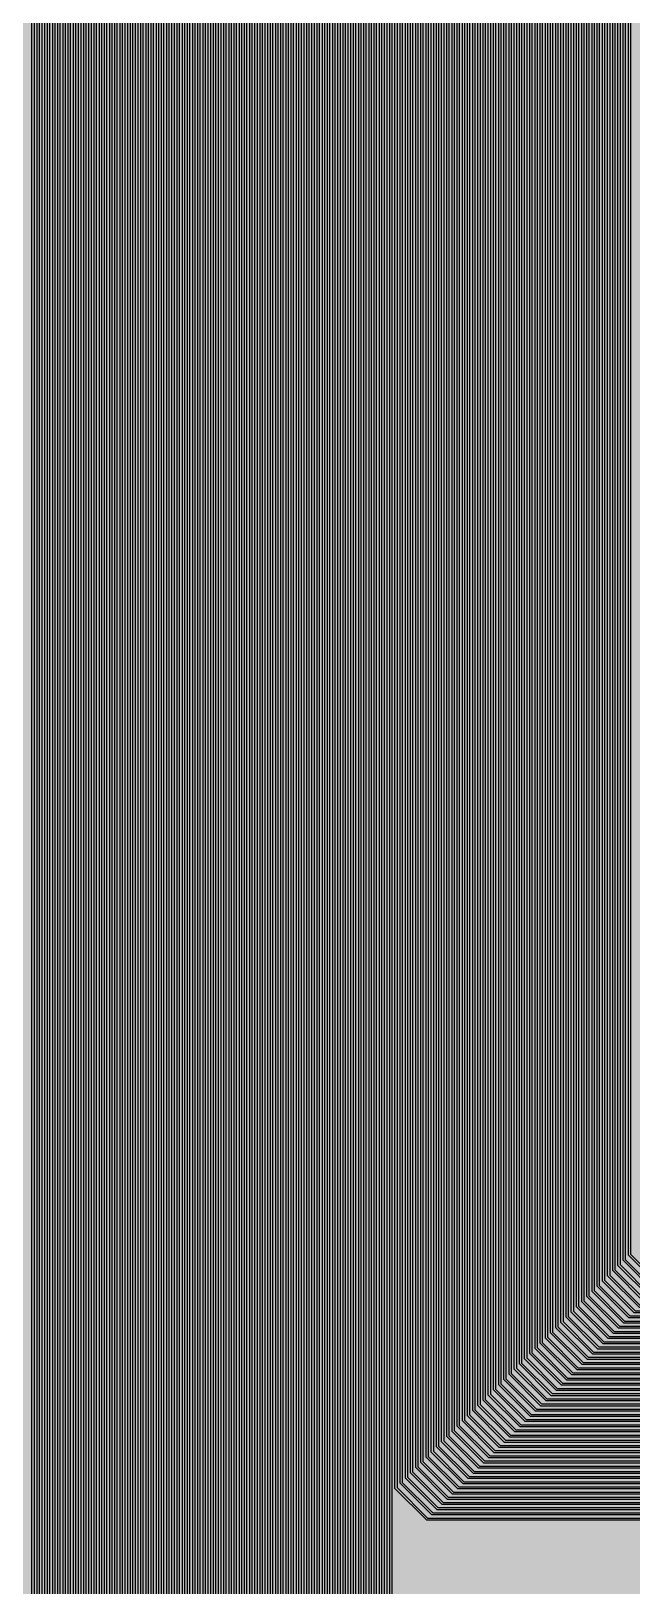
# Model space of a CAD drawing. Header units: metres. Extents: x -7220 to 10980, y -29667 to 1833.
# Drawn here: x 2171 to 2750, y -22471 to -20972 of the extents above; entities that cross this region are included whole.
import ezdxf

# ---------------------------------------------------------------- set-up
doc = ezdxf.new("R2010")
doc.units = ezdxf.units.M
doc.layers.add('Metal1', color=4, linetype='CONTINUOUS')
doc.layers.add('Polyimide', color=7, linetype='CONTINUOUS')

msp = doc.modelspace()

# ---------------------------------------------------------------- hatches: boundary and pattern name
at = {"layer": 'Polyimide'}
msp.add_hatch(color=7, dxfattribs=at).paths.add_polyline_path([(4099.4, -13861.6), (4142.6, -14152.8), (4214.2, -14438.4), (4313.4, -14715.5), (4439.2, -14981.7), (4590.6, -15234.2), (4766, -15470.7), (4963.7, -15688.8), (5181.8, -15886.5), (5418.3, -16061.9), (5670.8, -16213.3), (5936.9, -16339.1), (6214.1, -16438.3), (6499.7, -16509.9), (6790.9, -16553.1), (7085, -16567.5), (9980.4, -16567.5), (10058.8, -16571.4), (10136.4, -16582.9), (10212.6, -16601.9), (10286.5, -16628.4), (10357.5, -16662), (10424.8, -16702.3), (10487.9, -16749.1), (10546.1, -16801.8), (10598.8, -16860), (10645.6, -16923), (10685.9, -16990.4), (10719.5, -17061.4), (10745.9, -17135.3), (10765, -17211.4), (10776.5, -17289.1), (10780.4, -17367.5), (10780.4, -21957.3), (10741.6, -22012.9), (10706, -22070.6), (10673.6, -22130.1), (10644.5, -22191.4), (10618.9, -22254.2), (10596.8, -22318.2), (10578.3, -22383.5), (10563.4, -22449.6), (10552.2, -22516.5), (10544.7, -22583.8), (10541, -22651.5), (10541, -22719.3), (10544.7, -22787), (10552.2, -22854.4), (10563.4, -22921.2), (10578.3, -22987.4), (10596.8, -23052.6), (10618.9, -23116.7), (10644.5, -23179.5), (10673.6, -23240.7), (10706, -23300.3), (10741.6, -23357.9), (10780.4, -23413.5), (10780.4, -28667.5), (10776.5, -28745.9), (10765, -28823.6), (10745.9, -28899.7), (10719.5, -28973.6), (10685.9, -29044.6), (10645.6, -29112), (10598.8, -29175), (10546.1, -29233.2), (10487.9, -29285.9), (10424.8, -29332.7), (10357.5, -29373), (10286.5, -29406.6), (10212.6, -29433.1), (10136.4, -29452.1), (10058.8, -29463.6), (9980.4, -29467.5), (-6219.6, -29467.5), (-6298, -29463.6), (-6375.7, -29452.1), (-6451.9, -29433.1), (-6525.8, -29406.6), (-6596.7, -29373), (-6664.1, -29332.7), (-6727.1, -29285.9), (-6785.3, -29233.2), (-6838, -29175), (-6884.8, -29112), (-6925.2, -29044.6), (-6958.7, -28973.6), (-6985.2, -28899.7), (-7004.3, -28823.6), (-7015.8, -28745.9), (-7019.6, -28667.5), (-7019.6, -23426.3), (-6979.4, -23370.1), (-6942.3, -23311.6), (-6908.7, -23251.2), (-6878.5, -23189), (-6851.8, -23125.1), (-6828.8, -23059.9), (-6809.5, -22993.4), (-6794, -22926), (-6782.4, -22857.8), (-6774.6, -22789.1), (-6770.7, -22720), (-6770.7, -22650.8), (-6774.6, -22581.8), (-6782.4, -22513), (-6794, -22444.8), (-6809.5, -22377.4), (-6828.8, -22311), (-6851.8, -22245.7), (-6878.5, -22181.9), (-6908.7, -22119.7), (-6942.3, -22059.2), (-6979.4, -22000.8), (-7019.6, -21944.5), (-7019.6, -17367.5), (-7015.8, -17289.1), (-7004.3, -17211.4), (-6985.2, -17135.3), (-6958.7, -17061.4), (-6925.2, -16990.4), (-6884.8, -16923), (-6838, -16860), (-6785.3, -16801.8), (-6727.1, -16749.1), (-6664.1, -16702.3), (-6596.7, -16662), (-6525.8, -16628.4), (-6451.9, -16601.9), (-6375.7, -16582.9), (-6298, -16571.4), (-6219.6, -16567.5), (-3314, -16567.5), (-3019.9, -16553.1), (-2728.7, -16509.9), (-2443.1, -16438.3), (-2165.9, -16339.1), (-1899.8, -16213.3), (-1647.3, -16061.9), (-1410.8, -15886.5), (-1192.7, -15688.8), (-995, -15470.7), (-819.6, -15234.2), (-668.2, -14981.7), (-542.4, -14715.5), (-443.2, -14438.4), (-371.6, -14152.8), (-328.4, -13861.6), (-314, -13567.5), (-314, -13373.5), (-317.5, -13328.1), (-327.7, -13283.8), (-344.6, -13241.5), (-367.6, -13202.3), (-396.4, -13167), (-430.1, -13136.5), (-468, -13111.4), (-509.3, -13092.3), (-509.3, -13092.3), (-578.2, -13061.3), (-642.2, -13021.2), (-700.3, -12973), (-751.3, -12917.3), (-794.4, -12855.3), (-828.7, -12788.1), (-853.7, -12716.8), (-868.9, -12642.8), (-874, -12567.5), (-868.9, -12492.2), (-853.7, -12418.2), (-828.7, -12346.9), (-794.4, -12279.7), (-751.3, -12217.7), (-700.3, -12162), (-642.2, -12113.8), (-578.2, -12073.7), (-509.3, -12042.7), (-509.3, -12042.7), (-468, -12023.6), (-430.1, -11998.5), (-396.4, -11968), (-367.6, -11932.7), (-344.6, -11893.5), (-327.7, -11851.2), (-317.5, -11806.9), (-314, -11761.5), (-314, -11074.3), (-317.5, -11028.9), (-327.7, -10984.6), (-344.6, -10942.4), (-367.6, -10903.1), (-396.4, -10867.8), (-430.1, -10837.3), (-468, -10812.2), (-509.3, -10793.2), (-509.3, -10793.2), (-578.2, -10762.1), (-642.2, -10722.1), (-700.3, -10673.8), (-751.3, -10618.1), (-794.4, -10556.1), (-828.7, -10488.9), (-853.7, -10417.6), (-868.9, -10343.7), (-874, -10268.3), (-868.9, -10193), (-853.7, -10119), (-828.7, -10047.8), (-794.4, -9980.5), (-751.3, -9918.5), (-700.3, -9862.9), (-642.2, -9814.6), (-578.2, -9774.6), (-509.3, -9743.5), (-509.3, -9743.5), (-468, -9724.5), (-430.1, -9699.4), (-396.4, -9668.8), (-367.6, -9633.5), (-344.6, -9594.3), (-327.7, -9552), (-317.5, -9507.7), (-314, -9462.4), (-314, -8775.1), (-317.5, -8729.8), (-327.7, -8685.5), (-344.6, -8643.2), (-367.6, -8604), (-396.4, -8568.7), (-430.1, -8538.1), (-468, -8513), (-509.3, -8494), (-509.3, -8494), (-578.2, -8462.9), (-642.2, -8422.9), (-700.3, -8374.6), (-751.3, -8319), (-794.4, -8257), (-828.7, -8189.7), (-853.7, -8118.5), (-868.9, -8044.5), (-874, -7969.2), (-868.9, -7893.8), (-853.7, -7819.9), (-828.7, -7748.6), (-794.4, -7681.4), (-751.3, -7619.4), (-700.3, -7563.7), (-642.2, -7515.4), (-578.2, -7475.4), (-509.3, -7444.3), (-509.3, -7444.3), (-468, -7425.3), (-430.1, -7400.2), (-396.4, -7369.7), (-367.6, -7334.4), (-344.6, -7295.1), (-327.7, -7252.9), (-317.5, -7208.6), (-314, -7163.2), (-314, -6476), (-317.5, -6430.6), (-327.7, -6386.3), (-344.6, -6344), (-367.6, -6304.8), (-396.4, -6269.5), (-430.1, -6239), (-468, -6213.9), (-509.3, -6194.8), (-509.3, -6194.8), (-578.2, -6163.8), (-642.2, -6123.7), (-700.3, -6075.5), (-751.3, -6019.8), (-794.4, -5957.8), (-828.7, -5890.6), (-853.7, -5819.3), (-868.9, -5745.3), (-874, -5670), (-868.9, -5594.7), (-853.7, -5520.7), (-828.7, -5449.4), (-794.4, -5382.2), (-751.3, -5320.2), (-700.3, -5264.5), (-642.2, -5216.3), (-578.2, -5176.2), (-509.3, -5145.2), (-509.3, -5145.2), (-468, -5126.1), (-430.1, -5101), (-396.4, -5070.5), (-367.6, -5035.2), (-344.6, -4996), (-327.7, -4953.7), (-317.5, -4909.4), (-314, -4864), (-314, 380), (-314, 1532.5), (-269, 1532.5), (-268.8, 1525.6), (-268.1, 1518.8), (-267, 1512), (-265.4, 1505.3), (-263.4, 1498.7), (-261, 1492.3), (-258.2, 1486.1), (-254.9, 1480), (-251.3, 1474.2), (-247.3, 1468.6), (-242.9, 1463.3), (-238.2, 1458.3), (-233.2, 1453.6), (-227.9, 1449.2), (-222.3, 1445.2), (-216.5, 1441.6), (-210.4, 1438.3), (-204.2, 1435.5), (-197.8, 1433.1), (-191.2, 1431.1), (-184.5, 1429.5), (-177.7, 1428.4), (-170.9, 1427.7), (-164, 1427.5), (-157.1, 1427.7), (-150.3, 1428.4), (-143.5, 1429.5), (-136.8, 1431.1), (-130.2, 1433.1), (-123.8, 1435.5), (-117.6, 1438.3), (-111.5, 1441.6), (-105.7, 1445.2), (-100.1, 1449.2), (-94.8, 1453.6), (-89.8, 1458.3), (-85.1, 1463.3), (-80.7, 1468.6), (-76.7, 1474.2), (-73.1, 1480), (-69.8, 1486.1), (-67, 1492.3), (-64.6, 1498.7), (-62.6, 1505.3), (-61, 1512), (-59.9, 1518.8), (-59.2, 1525.6), (-59, 1532.5), (1786, 1532.5), (3835, 1532.5), (3835.2, 1539), (3835.9, 1545.6), (3836.9, 1552), (3838.4, 1558.4), (3840.3, 1564.6), (3842.6, 1570.8), (3845.3, 1576.7), (3848.4, 1582.5), (3851.9, 1588.1), (3855.7, 1593.4), (3859.8, 1598.4), (3864.3, 1603.2), (3869.1, 1607.7), (3874.1, 1611.8), (3879.4, 1615.6), (3885, 1619.1), (3890.8, 1622.2), (3896.7, 1624.9), (3902.9, 1627.2), (3909.1, 1629.1), (3915.5, 1630.6), (3921.9, 1631.6), (3928.5, 1632.3), (3935, 1632.5), (3941.5, 1632.3), (3948.1, 1631.6), (3954.5, 1630.6), (3960.9, 1629.1), (3967.1, 1627.2), (3973.3, 1624.9), (3979.2, 1622.2), (3985, 1619.1), (3990.6, 1615.6), (3995.9, 1611.8), (4000.9, 1607.7), (4005.7, 1603.2), (4010.2, 1598.4), (4014.3, 1593.4), (4018.1, 1588.1), (4021.6, 1582.5), (4024.7, 1576.7), (4027.4, 1570.8), (4029.7, 1564.6), (4031.6, 1558.4), (4033.1, 1552), (4034.1, 1545.6), (4034.8, 1539), (4035, 1532.5), (4085, 1532.5), (4085, 380), (4085, 330), (4085, -4864), (4088.5, -4909.4), (4098.7, -4953.7), (4115.6, -4996), (4138.6, -5035.2), (4167.4, -5070.5), (4201.1, -5101), (4239, -5126.1), (4280.3, -5145.2), (4280.3, -5145.2), (4349.2, -5176.2), (4413.2, -5216.3), (4471.3, -5264.5), (4522.3, -5320.2), (4565.4, -5382.2), (4599.7, -5449.4), (4624.7, -5520.7), (4639.9, -5594.7), (4645, -5670), (4639.9, -5745.3), (4624.7, -5819.3), (4599.7, -5890.6), (4565.4, -5957.8), (4522.3, -6019.8), (4471.3, -6075.5), (4413.2, -6123.7), (4349.2, -6163.8), (4280.3, -6194.8), (4239, -6213.9), (4201.1, -6239), (4167.4, -6269.5), (4138.6, -6304.8), (4115.6, -6344), (4098.7, -6386.3), (4088.5, -6430.6), (4085, -6476), (4085, -13567.5), (4099.4, -13861.6)])

# ---------------------------------------------------------------- linework, layer by layer
at = {"layer": 'Metal1'}
for points in [[(2173.9, -18191.7), (2173.9, -28086.6), (2203.3, -28116), (4412.5, -28116), (4438.8, -28085.3), (4427.9, -27934), (4427.9, -27152.5), (4457.9, -27152.5), (4457.9, -27934), (4446.9, -28088.7), (4413.3, -28118), (2202.5, -28118), (2171.9, -28087.4), (2171.9, -18191.7)], [(2178.9, -18191.7), (2178.9, -28081.6), (2208.3, -28111), (4378.5, -28111), (4386.5, -28087), (4347.1, -28043.3), (4255.3, -27900.6), (4280.5, -27884.4), (4372.3, -28027.1), (4399.2, -28086.5), (4379.7, -28113), (2207.5, -28113), (2176.9, -28082.4), (2176.9, -18191.7)], [(2183.9, -18191.7), (2183.9, -28076.6), (2213.3, -28106), (4062.5, -28106), (4088.8, -28075.3), (4077.9, -27926), (4077.9, -27152.5), (4107.9, -27152.5), (4107.9, -27926), (4096.9, -28078.7), (4063.3, -28108), (2212.5, -28108), (2181.9, -28077.4), (2181.9, -18191.7)], [(2188.9, -18191.7), (2188.9, -28071.6), (2218.3, -28101), (4028.5, -28101), (4035.5, -28077.5), (4000.3, -28041.6), (3905.4, -27900.9), (3930.3, -27884.1), (4025.2, -28024.8), (4049.2, -28076.8), (4029.7, -28103), (2217.5, -28103), (2186.9, -28072.4), (2186.9, -18191.7)], [(2193.9, -18191.7), (2193.9, -28066.6), (2223.3, -28096), (3712.5, -28096), (3738.8, -28065.3), (3727.9, -27918), (3727.9, -27152.5), (3757.9, -27152.5), (3757.9, -27918), (3747, -28068.7), (3713.3, -28098), (2222.5, -28098), (2191.9, -28067.4), (2191.9, -18191.7)], [(2198.9, -18191.7), (2198.9, -28061.6), (2228.3, -28091), (3678.5, -28091), (3684.4, -28068), (3653.7, -28039.7), (3555.6, -27901.2), (3580.1, -27883.8), (3678.2, -28022.4), (3699.2, -28067), (3679.7, -28093), (2227.5, -28093), (2196.9, -28062.4), (2196.9, -18191.7)], [(2203.9, -18191.7), (2203.9, -25376.6), (2233.3, -25406), (9462.5, -25406), (9491.9, -25376.6), (9491.9, -23917.4), (9462.5, -23888), (9022.5, -23888), (8988.4, -23858.8), (8977.9, -23728), (8977.9, -23042.5), (9007.9, -23042.5), (9007.9, -23728), (8997.3, -23855.2), (9023.3, -23886), (9463.3, -23886), (9493.9, -23916.6), (9493.9, -25377.4), (9463.3, -25408), (2232.5, -25408), (2201.9, -25377.4), (2201.9, -18191.7)], [(2208.9, -18191.7), (2208.9, -25371.6), (2238.3, -25401), (9457.5, -25401), (9486.9, -25371.6), (9486.9, -23922.4), (9457.5, -23893), (8957.2, -23893), (8897.7, -23883.5), (8807.3, -23793.1), (8828.5, -23771.9), (8914.7, -23858.1), (8957.6, -23891), (9458.3, -23891), (9488.9, -23921.6), (9488.9, -25372.4), (9458.3, -25403), (2237.5, -25403), (2206.9, -25372.4), (2206.9, -18191.7)], [(2213.9, -18191.7), (2213.9, -25366.6), (2243.3, -25396), (9452.5, -25396), (9481.9, -25366.6), (9481.9, -23927.4), (9452.5, -23898), (8672.5, -23898), (8638.4, -23868.8), (8627.9, -23736), (8627.9, -23042.5), (8657.9, -23042.5), (8657.9, -23736), (8647.3, -23865.2), (8673.3, -23896), (9453.3, -23896), (9483.9, -23926.6), (9483.9, -25367.4), (9453.3, -25398), (2242.5, -25398), (2211.9, -25367.4), (2211.9, -18191.7)], [(2218.9, -18191.7), (2218.9, -25361.6), (2248.3, -25391), (9447.5, -25391), (9476.9, -25361.6), (9476.9, -23932.4), (9447.5, -23903), (8617.2, -23903), (8557.7, -23893.5), (8457.3, -23793.1), (8478.5, -23771.9), (8574.7, -23868.1), (8617.6, -23901), (9448.3, -23901), (9478.9, -23931.6), (9478.9, -25362.4), (9448.3, -25393), (2247.5, -25393), (2216.9, -25362.4), (2216.9, -18191.7)], [(2223.9, -18191.7), (2223.9, -25356.6), (2253.3, -25386), (9442.5, -25386), (9471.9, -25356.6), (9471.9, -23937.4), (9442.5, -23908), (8322.5, -23908), (8288.5, -23878.8), (8277.9, -23744), (8277.9, -23042.5), (8307.9, -23042.5), (8307.9, -23744), (8297.3, -23875.2), (8323.3, -23906), (9443.3, -23906), (9473.9, -23936.6), (9473.9, -25357.4), (9443.3, -25388), (2252.5, -25388), (2221.9, -25357.4), (2221.9, -18191.7)], [(2228.9, -18191.7), (2228.9, -25351.6), (2258.3, -25381), (9437.5, -25381), (9466.9, -25351.6), (9466.9, -23942.4), (9437.5, -23913), (8277.2, -23913), (8217.7, -23903.5), (8107.3, -23793.1), (8128.5, -23771.9), (8234.7, -23878.1), (8277.6, -23911), (9438.3, -23911), (9468.9, -23941.6), (9468.9, -25352.4), (9438.3, -25383), (2257.5, -25383), (2226.9, -25352.4), (2226.9, -18191.7)], [(2233.9, -18191.7), (2233.9, -25346.6), (2263.3, -25376), (9432.5, -25376), (9461.9, -25346.6), (9461.9, -23947.4), (9432.5, -23918), (7972.5, -23918), (7938.5, -23888.8), (7927.9, -23752), (7927.9, -23042.5), (7957.9, -23042.5), (7957.9, -23752), (7947.2, -23885.2), (7973.3, -23916), (9433.3, -23916), (9463.9, -23946.6), (9463.9, -25347.4), (9433.3, -25378), (2262.5, -25378), (2231.9, -25347.4), (2231.9, -18191.7)], [(2238.9, -18191.7), (2238.9, -25341.6), (2268.3, -25371), (9427.5, -25371), (9456.9, -25341.6), (9456.9, -23952.4), (9427.5, -23923), (7937.2, -23923), (7877.7, -23913.5), (7757.3, -23793.1), (7778.5, -23771.9), (7894.7, -23888.1), (7937.6, -23921), (9428.3, -23921), (9458.9, -23951.6), (9458.9, -25342.4), (9428.3, -25373), (2267.5, -25373), (2236.9, -25342.4), (2236.9, -18191.7)], [(2243.9, -18191.7), (2243.9, -25336.6), (2273.3, -25366), (9422.5, -25366), (9451.9, -25336.6), (9451.9, -23957.4), (9422.5, -23928), (7622.5, -23928), (7588.6, -23898.8), (7577.9, -23760), (7577.9, -23042.5), (7607.9, -23042.5), (7607.9, -23760), (7597.2, -23895.2), (7623.3, -23926), (9423.3, -23926), (9453.9, -23956.6), (9453.9, -25337.4), (9423.3, -25368), (2272.5, -25368), (2241.9, -25337.4), (2241.9, -18191.7)], [(2248.9, -18191.7), (2248.9, -25331.6), (2278.3, -25361), (9417.5, -25361), (9446.9, -25331.6), (9446.9, -23962.4), (9417.5, -23933), (7597.2, -23933), (7539, -23921.4), (7527.3, -23913.1), (7407.3, -23793.1), (7428.5, -23771.9), (7548.5, -23891.9), (7553.3, -23900.1), (7597.6, -23931), (9418.3, -23931), (9448.9, -23961.6), (9448.9, -25332.4), (9418.3, -25363), (2277.5, -25363), (2246.9, -25332.4), (2246.9, -18191.7)], [(2253.9, -18191.7), (2253.9, -25326.6), (2283.3, -25356), (9412.5, -25356), (9441.9, -25326.6), (9441.9, -23967.4), (9412.5, -23938), (7272.5, -23938), (7238.6, -23908.8), (7227.9, -23768), (7227.9, -23042.5), (7257.9, -23042.5), (7257.9, -23768), (7247.1, -23905.2), (7273.3, -23936), (9413.3, -23936), (9443.9, -23966.6), (9443.9, -25327.4), (9413.3, -25358), (2282.5, -25358), (2251.9, -25327.4), (2251.9, -18191.7)], [(2258.9, -18191.7), (2258.9, -25321.6), (2288.3, -25351), (9407.5, -25351), (9436.9, -25321.6), (9436.9, -23972.4), (9407.5, -23943), (7257.2, -23943), (7200.2, -23929.7), (7177.3, -23913.1), (7057.3, -23793.1), (7078.5, -23771.9), (7198.5, -23891.9), (7212.1, -23911.8), (7257.6, -23941), (9408.3, -23941), (9438.9, -23971.6), (9438.9, -25322.4), (9408.3, -25353), (2287.5, -25353), (2256.9, -25322.4), (2256.9, -18191.7)], [(2263.9, -18191.7), (2263.9, -25316.6), (2293.3, -25346), (9402.5, -25346), (9431.9, -25316.6), (9431.9, -23977.4), (9402.5, -23948), (6922.5, -23948), (6888.6, -23918.8), (6877.9, -23776), (6877.9, -23042.5), (6907.9, -23042.5), (6907.9, -23776), (6897.1, -23915.2), (6923.3, -23946), (9403.3, -23946), (9433.9, -23976.6), (9433.9, -25317.4), (9403.3, -25348), (2292.5, -25348), (2261.9, -25317.4), (2261.9, -18191.7)], [(2268.9, -18191.7), (2268.9, -25311.6), (2298.3, -25341), (9397.5, -25341), (9426.9, -25311.6), (9426.9, -23982.4), (9397.5, -23953), (6917.2, -23953), (6861, -23938.5), (6827.3, -23913.1), (6707.3, -23793.1), (6728.5, -23771.9), (6848.5, -23891.9), (6871.3, -23923), (6917.6, -23951), (9398.3, -23951), (9428.9, -23981.6), (9428.9, -25312.4), (9398.3, -25343), (2297.5, -25343), (2266.9, -25312.4), (2266.9, -18191.7)], [(2273.9, -18191.7), (2273.9, -25306.6), (2303.3, -25336), (9392.5, -25336), (9421.9, -25306.6), (9421.9, -23987.4), (9392.5, -23958), (6572.5, -23958), (6538.7, -23928.7), (6527.9, -23784), (6527.9, -23042.5), (6557.9, -23042.5), (6557.9, -23784), (6547.1, -23925.3), (6573.3, -23956), (9393.3, -23956), (9423.9, -23986.6), (9423.9, -25307.4), (9393.3, -25338), (2302.5, -25338), (2271.9, -25307.4), (2271.9, -18191.7)], [(2278.9, -18191.7), (2278.9, -25301.6), (2308.3, -25331), (9387.5, -25331), (9416.9, -25301.6), (9416.9, -23992.4), (9387.5, -23963), (6538.9, -23963), (6484, -23946.5), (6461, -23925.2), (6356.1, -23791.8), (6379.7, -23773.2), (6484.6, -23906.6), (6497.1, -23930.3), (6539.3, -23961), (9388.3, -23961), (9418.9, -23991.6), (9418.9, -25302.4), (9388.3, -25333), (2307.5, -25333), (2276.9, -25302.4), (2276.9, -18191.7)], [(2283.9, -18191.7), (2283.9, -25296.6), (2313.3, -25326), (9382.5, -25326), (9411.9, -25296.6), (9411.9, -23997.4), (9382.5, -23968), (6222.5, -23968), (6188.7, -23938.7), (6177.9, -23792), (6177.9, -23042.5), (6207.9, -23042.5), (6207.9, -23792), (6197, -23935.3), (6223.3, -23966), (9383.3, -23966), (9413.9, -23996.6), (9413.9, -25297.4), (9383.3, -25328), (2312.5, -25328), (2281.9, -25297.4), (2281.9, -18191.7)], [(2288.9, -18191.7), (2288.9, -25291.6), (2318.3, -25321), (9377.5, -25321), (9406.9, -25291.6), (9406.9, -24002.4), (9377.5, -23973), (6188.9, -23973), (6135, -23955.3), (6107.3, -23927.5), (6005.8, -23791.5), (6029.9, -23773.5), (6131.3, -23909.6), (6147.3, -23940.6), (6189.3, -23971), (9378.3, -23971), (9408.9, -24001.6), (9408.9, -25292.4), (9378.3, -25323), (2317.5, -25323), (2286.9, -25292.4), (2286.9, -18191.7)], [(2293.9, -18191.7), (2293.9, -25286.6), (2323.3, -25316), (9372.5, -25316), (9401.9, -25286.6), (9401.9, -24007.4), (9372.5, -23978), (5872.5, -23978), (5838.7, -23948.7), (5827.9, -23800), (5827.9, -23042.5), (5857.9, -23042.5), (5857.9, -23800), (5847, -23945.3), (5873.3, -23976), (9373.3, -23976), (9403.9, -24006.6), (9403.9, -25287.4), (9373.3, -25318), (2322.5, -25318), (2291.9, -25287.4), (2291.9, -18191.7)], [(2298.9, -18191.7), (2298.9, -25281.6), (2328.3, -25311), (9367.5, -25311), (9396.9, -25281.6), (9396.9, -24012.4), (9367.5, -23983), (5838.8, -23983), (5785.9, -23964.2), (5753.7, -23929.7), (5655.6, -23791.2), (5680.1, -23773.8), (5778.2, -23912.4), (5797.6, -23950.8), (5839.3, -23981), (9368.3, -23981), (9398.9, -24011.6), (9398.9, -25282.4), (9368.3, -25313), (2327.5, -25313), (2296.9, -25282.4), (2296.9, -18191.7)], [(2303.9, -18191.7), (2303.9, -25276.6), (2333.3, -25306), (9362.5, -25306), (9391.9, -25276.6), (9391.9, -24017.4), (9362.5, -23988), (5522.5, -23988), (5488.8, -23958.7), (5477.9, -23808), (5477.9, -23042.5), (5507.9, -23042.5), (5507.9, -23808), (5497, -23955.3), (5523.3, -23986), (9363.3, -23986), (9393.9, -24016.6), (9393.9, -25277.4), (9363.3, -25308), (2332.5, -25308), (2301.9, -25277.4), (2301.9, -18191.7)], [(2308.9, -18191.7), (2308.9, -25271.6), (2338.3, -25301), (9357.5, -25301), (9386.9, -25271.6), (9386.9, -24022.4), (9357.5, -23993), (5488.8, -23993), (5436.8, -23973.3), (5400.3, -23931.6), (5305.4, -23790.9), (5330.3, -23774.1), (5425.2, -23914.8), (5447.8, -23961), (5489.3, -23991), (9358.3, -23991), (9388.9, -24021.6), (9388.9, -25272.4), (9358.3, -25303), (2337.5, -25303), (2306.9, -25272.4), (2306.9, -18191.7)], [(2313.9, -18191.7), (2313.9, -25266.6), (2343.3, -25296), (9352.5, -25296), (9381.9, -25266.6), (9381.9, -24027.4), (9352.5, -23998), (5172.5, -23998), (5138.8, -23968.7), (5127.9, -23816), (5127.9, -23042.5), (5157.9, -23042.5), (5157.9, -23816), (5146.9, -23965.3), (5173.3, -23996), (9353.3, -23996), (9383.9, -24026.6), (9383.9, -25267.4), (9353.3, -25298), (2342.5, -25298), (2311.9, -25267.4), (2311.9, -18191.7)], [(2318.9, -18191.7), (2318.9, -25261.6), (2348.3, -25291), (9347.5, -25291), (9376.9, -25261.6), (9376.9, -24032.4), (9347.5, -24003), (5138.8, -24003), (5087.6, -23982.4), (5047.1, -23933.3), (4955.3, -23790.6), (4980.5, -23774.4), (5072.3, -23917.1), (5098.1, -23971.1), (5139.3, -24001), (9348.3, -24001), (9378.9, -24031.6), (9378.9, -25262.4), (9348.3, -25293), (2347.5, -25293), (2316.9, -25262.4), (2316.9, -18191.7)], [(2323.9, -18191.7), (2323.9, -25256.6), (2353.3, -25286), (9342.5, -25286), (9371.9, -25256.6), (9371.9, -24037.4), (9342.5, -24008), (4822.5, -24008), (4788.8, -23978.7), (4777.9, -23824), (4777.9, -23042.5), (4807.9, -23042.5), (4807.9, -23824), (4796.9, -23975.3), (4823.3, -24006), (9343.3, -24006), (9373.9, -24036.6), (9373.9, -25257.4), (9343.3, -25288), (2352.5, -25288), (2321.9, -25257.4), (2321.9, -18191.7)], [(2328.9, -18191.7), (2328.9, -25251.6), (2358.3, -25281), (9337.5, -25281), (9366.9, -25251.6), (9366.9, -24042.4), (9337.5, -24013), (4788.8, -24013), (4738.4, -23991.7), (4694, -23934.9), (4605.1, -23790.4), (4630.7, -23774.6), (4719.6, -23919.2), (4748.4, -23981.2), (4789.3, -24011), (9338.3, -24011), (9368.9, -24041.6), (9368.9, -25252.4), (9338.3, -25283), (2357.5, -25283), (2326.9, -25252.4), (2326.9, -18191.7)], [(2333.9, -18191.7), (2333.9, -25246.6), (2363.3, -25276), (9332.5, -25276), (9361.9, -25246.6), (9361.9, -24047.4), (9332.5, -24018), (4472.5, -24018), (4438.9, -23988.7), (4427.9, -23832), (4427.9, -23042.5), (4457.9, -23042.5), (4457.9, -23832), (4446.9, -23985.3), (4473.3, -24016), (9333.3, -24016), (9363.9, -24046.6), (9363.9, -25247.4), (9333.3, -25278), (2362.5, -25278), (2331.9, -25247.4), (2331.9, -18191.7)], [(2338.9, -18191.7), (2338.9, -25241.6), (2368.3, -25271), (9327.5, -25271), (9356.9, -25241.6), (9356.9, -24052.4), (9327.5, -24023), (4438.8, -24023), (4389.1, -24001), (4341.1, -23936.3), (4255, -23790.1), (4280.8, -23774.9), (4367, -23921.1), (4398.6, -23991.3), (4439.4, -24021), (9328.3, -24021), (9358.9, -24051.6), (9358.9, -25242.4), (9328.3, -25273), (2367.5, -25273), (2336.9, -25242.4), (2336.9, -18191.7)], [(2343.9, -18191.7), (2343.9, -25236.6), (2373.3, -25266), (9322.5, -25266), (9351.9, -25236.6), (9351.9, -24057.4), (9322.5, -24028), (4122.5, -24028), (4088.9, -23998.6), (4077.9, -23840), (4077.9, -23042.5), (4107.9, -23042.5), (4107.9, -23840), (4096.9, -23995.4), (4123.3, -24026), (9323.3, -24026), (9353.9, -24056.6), (9353.9, -25237.4), (9323.3, -25268), (2372.5, -25268), (2341.9, -25237.4), (2341.9, -18191.7)], [(2348.9, -18191.7), (2348.9, -25231.6), (2378.3, -25261), (9317.5, -25261), (9346.9, -25231.6), (9346.9, -24062.4), (9317.5, -24033), (4088.8, -24033), (4039.7, -24010.4), (3988.4, -23937.6), (3904.8, -23789.9), (3930.9, -23775.1), (4014.5, -23922.8), (4048.9, -24001.4), (4089.4, -24031), (9318.3, -24031), (9348.9, -24061.6), (9348.9, -25232.4), (9318.3, -25263), (2377.5, -25263), (2346.9, -25232.4), (2346.9, -18191.7)], [(2353.9, -18191.7), (2353.9, -25226.6), (2383.3, -25256), (9312.5, -25256), (9341.9, -25226.6), (9341.9, -24067.4), (9312.5, -24038), (3772.5, -24038), (3738.9, -24008.6), (3727.9, -23848), (3727.9, -23042.5), (3757.9, -23042.5), (3757.9, -23848), (3746.8, -24005.4), (3773.3, -24036), (9313.3, -24036), (9343.9, -24066.6), (9343.9, -25227.4), (9313.3, -25258), (2382.5, -25258), (2351.9, -25227.4), (2351.9, -18191.7)], [(2358.9, -18191.7), (2358.9, -25221.6), (2388.3, -25251), (9307.5, -25251), (9336.9, -25221.6), (9336.9, -24072.4), (9307.5, -24043), (3738.8, -24043), (3690.3, -24019.9), (3635.8, -23938.7), (3554.7, -23789.7), (3581.1, -23775.3), (3662.2, -23924.4), (3699.2, -24011.4), (3739.4, -24041), (9308.3, -24041), (9338.9, -24071.6), (9338.9, -25222.4), (9308.3, -25253), (2387.5, -25253), (2356.9, -25222.4), (2356.9, -18191.7)], [(2363.9, -18191.7), (2363.9, -25216.6), (2393.3, -25246), (8962.5, -25246), (8989.2, -25215.5), (8977.9, -25038), (8977.9, -24152.5), (9007.9, -24152.5), (9007.9, -25038), (8996.6, -25218.5), (8963.3, -25248), (2392.5, -25248), (2361.9, -25217.4), (2361.9, -18191.7)], [(2368.9, -18191.7), (2368.9, -25211.6), (2398.3, -25241), (8928.6, -25241), (8943.9, -25213.8), (8875.2, -25074.5), (8804, -24898.1), (8831.8, -24886.9), (8903.1, -25063.3), (8951.8, -25214.6), (8929.6, -25243), (2397.5, -25243), (2366.9, -25212.4), (2366.9, -18191.7)], [(2373.9, -18191.7), (2373.9, -25206.6), (2403.3, -25236), (8612.5, -25236), (8639.2, -25205.5), (8627.9, -25030), (8627.9, -24152.5), (8657.9, -24152.5), (8657.9, -25030), (8646.6, -25208.5), (8613.3, -25238), (2402.5, -25238), (2371.9, -25207.4), (2371.9, -18191.7)], [(2378.9, -18191.7), (2378.9, -25201.6), (2408.3, -25231), (8578.6, -25231), (8593.6, -25203.9), (8525.3, -25069.5), (8454, -24898.3), (8481.7, -24886.7), (8553, -25058), (8601.5, -25204.7), (8579.6, -25233), (2407.5, -25233), (2376.9, -25202.4), (2376.9, -18191.7)], [(2383.9, -18191.7), (2383.9, -25196.6), (2413.3, -25226), (8262.5, -25226), (8289.1, -25195.5), (8277.9, -25022), (8277.9, -24152.5), (8307.9, -24152.5), (8307.9, -25022), (8296.6, -25198.5), (8263.3, -25228), (2412.5, -25228), (2381.9, -25197.4), (2381.9, -18191.7)], [(2388.9, -18191.7), (2388.9, -25191.6), (2418.3, -25221), (8228.5, -25221), (8243.2, -25194.1), (8175.3, -25064.6), (8104.1, -24898.4), (8131.7, -24886.6), (8202.9, -25052.7), (8251.3, -25194.8), (8229.6, -25223), (2417.5, -25223), (2386.9, -25192.4), (2386.9, -18191.7)], [(2393.9, -18191.7), (2393.9, -25186.6), (2423.3, -25216), (7912.5, -25216), (7939.1, -25185.4), (7927.9, -25014), (7927.9, -24152.5), (7957.9, -24152.5), (7957.9, -25014), (7946.6, -25188.6), (7913.3, -25218), (2422.5, -25218), (2391.9, -25187.4), (2391.9, -18191.7)], [(2398.9, -18191.7), (2398.9, -25181.6), (2428.3, -25211), (7878.5, -25211), (7892.9, -25184.2), (7825.3, -25059.6), (7754.2, -24898.6), (7781.6, -24886.4), (7852.8, -25047.4), (7901, -25184.9), (7879.6, -25213), (2427.5, -25213), (2396.9, -25182.4), (2396.9, -18191.7)], [(2403.9, -18191.7), (2403.9, -25176.6), (2433.3, -25206), (7562.5, -25206), (7589.1, -25175.4), (7577.9, -25006), (7577.9, -24152.5), (7607.9, -24152.5), (7607.9, -25006), (7596.7, -25178.6), (7563.3, -25208), (2432.5, -25208), (2401.9, -25177.4), (2401.9, -18191.7)], [(2408.9, -18191.7), (2408.9, -25171.6), (2438.3, -25201), (7528.5, -25201), (7542.5, -25174.4), (7475.3, -25054.6), (7404.2, -24898.7), (7431.5, -24886.3), (7502.6, -25042.1), (7550.8, -25175), (7529.6, -25203), (2437.5, -25203), (2406.9, -25172.4), (2406.9, -18191.7)], [(2413.9, -18191.7), (2413.9, -25166.6), (2443.3, -25196), (7212.5, -25196), (7239.1, -25165.4), (7227.9, -24998), (7227.9, -24152.5), (7257.9, -24152.5), (7257.9, -24998), (7246.7, -25168.6), (7213.3, -25198), (2442.5, -25198), (2411.9, -25167.4), (2411.9, -18191.7)], [(2418.9, -18191.7), (2418.9, -25161.6), (2448.3, -25191), (7178.5, -25191), (7192, -25164.6), (7126.7, -25052.4), (7054.3, -24898.9), (7081.4, -24886.1), (7153.8, -25039.6), (7200.6, -25165.1), (7179.6, -25193), (2447.5, -25193), (2416.9, -25162.4), (2416.9, -18191.7)], [(2423.9, -18191.7), (2423.9, -25156.6), (2453.3, -25186), (6862.5, -25186), (6889, -25155.4), (6877.9, -24990), (6877.9, -24152.5), (6907.9, -24152.5), (6907.9, -24990), (6896.7, -25158.6), (6863.3, -25188), (2452.5, -25188), (2421.9, -25157.4), (2421.9, -18191.7)], [(2428.9, -18191.7), (2428.9, -25151.6), (2458.3, -25181), (6828.5, -25181), (6841.5, -25154.8), (6778.8, -25051.6), (6704.4, -24899.1), (6731.4, -24885.9), (6805.8, -25038.5), (6850.4, -25155.3), (6829.6, -25183), (2457.5, -25183), (2426.9, -25152.4), (2426.9, -18191.7)], [(2433.9, -18191.7), (2433.9, -25146.6), (2463.3, -25176), (6512.5, -25176), (6539, -25145.4), (6527.9, -24982), (6527.9, -24152.5), (6557.9, -24152.5), (6557.9, -24982), (6546.7, -25148.6), (6513.3, -25178), (2462.5, -25178), (2431.9, -25147.4), (2431.9, -18191.7)], [(2438.9, -18191.7), (2438.9, -25141.6), (2468.3, -25171), (6478.5, -25171), (6490.9, -25145), (6431, -25050.7), (6354.5, -24899.3), (6381.3, -24885.7), (6457.8, -25037.2), (6500.2, -25145.4), (6479.6, -25173), (2467.5, -25173), (2436.9, -25142.4), (2436.9, -18191.7)], [(2443.9, -18191.7), (2443.9, -25136.6), (2473.3, -25166), (6162.5, -25166), (6189, -25135.4), (6177.9, -24974), (6177.9, -24152.5), (6207.9, -24152.5), (6207.9, -24974), (6196.8, -25138.6), (6163.3, -25168), (2472.5, -25168), (2441.9, -25137.4), (2441.9, -18191.7)], [(2448.9, -18191.7), (2448.9, -25131.6), (2478.3, -25161), (6128.5, -25161), (6140.3, -25135.3), (6083.4, -25049.8), (6004.6, -24899.5), (6031.2, -24885.5), (6109.9, -25035.9), (6150, -25135.6), (6129.7, -25163), (2477.5, -25163), (2446.9, -25132.4), (2446.9, -18191.7)], [(2453.9, -18191.7), (2453.9, -25126.6), (2483.3, -25156), (5812.5, -25156), (5839, -25125.4), (5827.9, -24966), (5827.9, -24152.5), (5857.9, -24152.5), (5857.9, -24966), (5846.8, -25128.6), (5813.3, -25158), (2482.5, -25158), (2451.9, -25127.4), (2451.9, -18191.7)], [(2458.9, -18191.7), (2458.9, -25121.6), (2488.3, -25151), (5778.5, -25151), (5789.7, -25125.6), (5735.8, -25048.7), (5654.7, -24899.7), (5681.1, -24885.3), (5762.2, -25034.4), (5799.8, -25125.7), (5779.7, -25153), (2487.5, -25153), (2456.9, -25122.4), (2456.9, -18191.7)], [(2463.9, -18191.7), (2463.9, -25116.6), (2493.3, -25146), (5462.5, -25146), (5488.9, -25115.4), (5477.9, -24958), (5477.9, -24152.5), (5507.9, -24152.5), (5507.9, -24958), (5496.8, -25118.6), (5463.3, -25148), (2492.5, -25148), (2461.9, -25117.4), (2461.9, -18191.7)], [(2468.9, -18191.7), (2468.9, -25111.6), (2498.3, -25141), (5428.5, -25141), (5439, -25115.9), (5388.4, -25047.6), (5304.8, -24899.9), (5330.9, -24885.1), (5414.5, -25032.8), (5449.6, -25115.9), (5429.7, -25143), (2497.5, -25143), (2466.9, -25112.4), (2466.9, -18191.7)], [(2473.9, -18191.7), (2473.9, -25106.6), (2503.3, -25136), (5112.5, -25136), (5138.9, -25105.4), (5127.9, -24950), (5127.9, -24152.5), (5157.9, -24152.5), (5157.9, -24950), (5146.9, -25108.6), (5113.3, -25138), (2502.5, -25138), (2471.9, -25107.4), (2471.9, -18191.7)], [(2478.9, -18191.7), (2478.9, -25101.6), (2508.3, -25131), (5078.5, -25131), (5088.2, -25106.2), (5041.1, -25046.3), (4955, -24900.1), (4980.8, -24884.9), (5067, -25031.1), (5099.5, -25106.1), (5079.7, -25133), (2507.5, -25133), (2476.9, -25102.4), (2476.9, -18191.7)], [(2483.9, -18191.7), (2483.9, -25096.6), (2513.3, -25126), (4762.5, -25126), (4788.9, -25095.3), (4777.9, -24942), (4777.9, -24152.5), (4807.9, -24152.5), (4807.9, -24942), (4796.9, -25098.7), (4763.3, -25128), (2512.5, -25128), (2481.9, -25097.4), (2481.9, -18191.7)], [(2488.9, -18191.7), (2488.9, -25091.6), (2518.3, -25121), (4728.5, -25121), (4737.4, -25096.6), (4694, -25044.9), (4605.1, -24900.4), (4630.7, -24884.6), (4719.6, -25029.2), (4749.3, -25096.3), (4729.7, -25123), (2517.5, -25123), (2486.9, -25092.4), (2486.9, -18191.7)], [(2493.9, -18191.7), (2493.9, -25086.6), (2523.3, -25116), (4412.5, -25116), (4438.8, -25085.3), (4427.9, -24934), (4427.9, -24152.5), (4457.9, -24152.5), (4457.9, -24934), (4446.9, -25088.7), (4413.3, -25118), (2522.5, -25118), (2491.9, -25087.4), (2491.9, -18191.7)], [(2498.9, -18191.7), (2498.9, -25081.6), (2528.3, -25111), (4378.5, -25111), (4386.5, -25087), (4347.1, -25043.3), (4255.3, -24900.6), (4280.5, -24884.4), (4372.3, -25027.1), (4399.2, -25086.5), (4379.7, -25113), (2527.5, -25113), (2496.9, -25082.4), (2496.9, -18191.7)], [(2503.9, -18191.7), (2503.9, -25076.6), (2533.3, -25106), (4062.5, -25106), (4088.8, -25075.3), (4077.9, -24926), (4077.9, -24152.5), (4107.9, -24152.5), (4107.9, -24926), (4096.9, -25078.7), (4063.3, -25108), (2532.5, -25108), (2501.9, -25077.4), (2501.9, -18191.7)], [(2508.9, -18191.7), (2508.9, -25071.6), (2538.3, -25101), (4028.5, -25101), (4035.5, -25077.5), (4000.3, -25041.6), (3905.4, -24900.9), (3930.3, -24884.1), (4025.2, -25024.8), (4049.2, -25076.8), (4029.7, -25103), (2537.5, -25103), (2506.9, -25072.4), (2506.9, -18191.7)], [(2513.9, -18191.7), (2513.9, -25066.6), (2543.3, -25096), (3712.5, -25096), (3738.8, -25065.3), (3727.9, -24918), (3727.9, -24152.5), (3757.9, -24152.5), (3757.9, -24918), (3747, -25068.7), (3713.3, -25098), (2542.5, -25098), (2511.9, -25067.4), (2511.9, -18191.7)], [(2518.9, -18191.7), (2518.9, -25061.6), (2548.3, -25091), (3678.5, -25091), (3684.4, -25068), (3653.7, -25039.7), (3555.6, -24901.2), (3580.1, -24883.8), (3678.2, -25022.4), (3699.2, -25067), (3679.7, -25093), (2547.5, -25093), (2516.9, -25062.4), (2516.9, -18191.7)], [(2523.9, -18191.7), (2523.9, -22376.6), (2553.3, -22406), (9462.5, -22406), (9491.9, -22376.6), (9491.9, -20917.4), (9462.5, -20888), (9022.5, -20888), (8988.4, -20858.8), (8977.9, -20728), (8977.9, -20042.5), (9007.9, -20042.5), (9007.9, -20728), (8997.3, -20855.2), (9023.3, -20886), (9463.3, -20886), (9493.9, -20916.6), (9493.9, -22377.4), (9463.3, -22408), (2552.5, -22408), (2521.9, -22377.4), (2521.9, -18191.7)], [(2528.9, -18191.7), (2528.9, -22371.6), (2558.3, -22401), (9457.5, -22401), (9486.9, -22371.6), (9486.9, -20922.4), (9457.5, -20893), (8957.2, -20893), (8897.7, -20883.5), (8807.3, -20793.1), (8828.5, -20771.9), (8914.7, -20858.1), (8957.6, -20891), (9458.3, -20891), (9488.9, -20921.6), (9488.9, -22372.4), (9458.3, -22403), (2557.5, -22403), (2526.9, -22372.4), (2526.9, -18191.7)], [(2533.9, -18191.7), (2533.9, -22366.6), (2563.3, -22396), (9452.5, -22396), (9481.9, -22366.6), (9481.9, -20927.4), (9452.5, -20898), (8672.5, -20898), (8638.4, -20868.8), (8627.9, -20736), (8627.9, -20042.5), (8657.9, -20042.5), (8657.9, -20736), (8647.3, -20865.2), (8673.3, -20896), (9453.3, -20896), (9483.9, -20926.6), (9483.9, -22367.4), (9453.3, -22398), (2562.5, -22398), (2531.9, -22367.4), (2531.9, -18191.7)], [(2538.9, -18191.7), (2538.9, -22361.6), (2568.3, -22391), (9447.5, -22391), (9476.9, -22361.6), (9476.9, -20932.4), (9447.5, -20903), (8617.2, -20903), (8557.7, -20893.5), (8457.3, -20793.1), (8478.5, -20771.9), (8574.7, -20868.1), (8617.6, -20901), (9448.3, -20901), (9478.9, -20931.6), (9478.9, -22362.4), (9448.3, -22393), (2567.5, -22393), (2536.9, -22362.4), (2536.9, -18191.7)], [(2543.9, -18191.7), (2543.9, -22356.6), (2573.3, -22386), (9442.5, -22386), (9471.9, -22356.6), (9471.9, -20937.4), (9442.5, -20908), (8322.5, -20908), (8288.5, -20878.8), (8277.9, -20744), (8277.9, -20042.5), (8307.9, -20042.5), (8307.9, -20744), (8297.3, -20875.2), (8323.3, -20906), (9443.3, -20906), (9473.9, -20936.6), (9473.9, -22357.4), (9443.3, -22388), (2572.5, -22388), (2541.9, -22357.4), (2541.9, -18191.7)], [(2548.9, -18191.7), (2548.9, -22351.6), (2578.3, -22381), (9437.5, -22381), (9466.9, -22351.6), (9466.9, -20942.4), (9437.5, -20913), (8277.2, -20913), (8217.7, -20903.5), (8107.3, -20793.1), (8128.5, -20771.9), (8234.7, -20878.1), (8277.6, -20911), (9438.3, -20911), (9468.9, -20941.6), (9468.9, -22352.4), (9438.3, -22383), (2577.5, -22383), (2546.9, -22352.4), (2546.9, -18191.7)], [(2553.9, -18191.7), (2553.9, -22346.6), (2583.3, -22376), (9432.5, -22376), (9461.9, -22346.6), (9461.9, -20947.4), (9432.5, -20918), (7972.5, -20918), (7938.5, -20888.8), (7927.9, -20752), (7927.9, -20042.5), (7957.9, -20042.5), (7957.9, -20752), (7947.2, -20885.2), (7973.3, -20916), (9433.3, -20916), (9463.9, -20946.6), (9463.9, -22347.4), (9433.3, -22378), (2582.5, -22378), (2551.9, -22347.4), (2551.9, -18191.7)], [(2558.9, -18191.7), (2558.9, -22341.6), (2588.3, -22371), (9427.5, -22371), (9456.9, -22341.6), (9456.9, -20952.4), (9427.5, -20923), (7937.2, -20923), (7877.7, -20913.5), (7757.3, -20793.1), (7778.5, -20771.9), (7894.7, -20888.1), (7937.6, -20921), (9428.3, -20921), (9458.9, -20951.6), (9458.9, -22342.4), (9428.3, -22373), (2587.5, -22373), (2556.9, -22342.4), (2556.9, -18191.7)], [(2563.9, -18191.7), (2563.9, -22336.6), (2593.3, -22366), (9422.5, -22366), (9451.9, -22336.6), (9451.9, -20957.4), (9422.5, -20928), (7622.5, -20928), (7588.6, -20898.8), (7577.9, -20760), (7577.9, -20042.5), (7607.9, -20042.5), (7607.9, -20760), (7597.2, -20895.2), (7623.3, -20926), (9423.3, -20926), (9453.9, -20956.6), (9453.9, -22337.4), (9423.3, -22368), (2592.5, -22368), (2561.9, -22337.4), (2561.9, -18191.7)], [(2568.9, -18191.7), (2568.9, -22331.6), (2598.3, -22361), (9417.5, -22361), (9446.9, -22331.6), (9446.9, -20962.4), (9417.5, -20933), (7597.2, -20933), (7539, -20921.4), (7527.3, -20913.1), (7407.3, -20793.1), (7428.5, -20771.9), (7548.5, -20891.9), (7553.3, -20900.1), (7597.6, -20931), (9418.3, -20931), (9448.9, -20961.6), (9448.9, -22332.4), (9418.3, -22363), (2597.5, -22363), (2566.9, -22332.4), (2566.9, -18191.7)], [(2573.9, -18191.7), (2573.9, -22326.6), (2603.3, -22356), (9412.5, -22356), (9441.9, -22326.6), (9441.9, -20967.4), (9412.5, -20938), (7272.5, -20938), (7238.6, -20908.8), (7227.9, -20768), (7227.9, -20042.5), (7257.9, -20042.5), (7257.9, -20768), (7247.1, -20905.2), (7273.3, -20936), (9413.3, -20936), (9443.9, -20966.6), (9443.9, -22327.4), (9413.3, -22358), (2602.5, -22358), (2571.9, -22327.4), (2571.9, -18191.7)], [(2578.9, -18191.7), (2578.9, -22321.6), (2608.3, -22351), (9407.5, -22351), (9436.9, -22321.6), (9436.9, -20972.4), (9407.5, -20943), (7257.2, -20943), (7200.2, -20929.7), (7177.3, -20913.1), (7057.3, -20793.1), (7078.5, -20771.9), (7198.5, -20891.9), (7212.1, -20911.8), (7257.6, -20941), (9408.3, -20941), (9438.9, -20971.6), (9438.9, -22322.4), (9408.3, -22353), (2607.5, -22353), (2576.9, -22322.4), (2576.9, -18191.7)], [(2583.9, -18191.7), (2583.9, -22316.6), (2613.3, -22346), (9402.5, -22346), (9431.9, -22316.6), (9431.9, -20977.4), (9402.5, -20948), (6922.5, -20948), (6888.6, -20918.8), (6877.9, -20776), (6877.9, -20042.5), (6907.9, -20042.5), (6907.9, -20776), (6897.1, -20915.2), (6923.3, -20946), (9403.3, -20946), (9433.9, -20976.6), (9433.9, -22317.4), (9403.3, -22348), (2612.5, -22348), (2581.9, -22317.4), (2581.9, -18191.7)], [(2588.9, -18191.7), (2588.9, -22311.6), (2618.3, -22341), (9397.5, -22341), (9426.9, -22311.6), (9426.9, -20982.4), (9397.5, -20953), (6917.2, -20953), (6861, -20938.5), (6827.3, -20913.1), (6707.3, -20793.1), (6728.5, -20771.9), (6848.5, -20891.9), (6871.3, -20923), (6917.6, -20951), (9398.3, -20951), (9428.9, -20981.6), (9428.9, -22312.4), (9398.3, -22343), (2617.5, -22343), (2586.9, -22312.4), (2586.9, -18191.7)], [(2593.9, -18191.7), (2593.9, -22306.6), (2623.3, -22336), (9392.5, -22336), (9421.9, -22306.6), (9421.9, -20987.4), (9392.5, -20958), (6572.5, -20958), (6538.7, -20928.7), (6527.9, -20784), (6527.9, -20042.5), (6557.9, -20042.5), (6557.9, -20784), (6547.1, -20925.3), (6573.3, -20956), (9393.3, -20956), (9423.9, -20986.6), (9423.9, -22307.4), (9393.3, -22338), (2622.5, -22338), (2591.9, -22307.4), (2591.9, -18191.7)], [(2598.9, -18191.7), (2598.9, -22301.6), (2628.3, -22331), (9387.5, -22331), (9416.9, -22301.6), (9416.9, -20992.4), (9387.5, -20963), (6538.9, -20963), (6484, -20946.5), (6461, -20925.2), (6356.1, -20791.8), (6379.7, -20773.2), (6484.6, -20906.6), (6497.1, -20930.3), (6539.3, -20961), (9388.3, -20961), (9418.9, -20991.6), (9418.9, -22302.4), (9388.3, -22333), (2627.5, -22333), (2596.9, -22302.4), (2596.9, -18191.7)], [(2603.9, -18191.7), (2603.9, -22296.6), (2633.3, -22326), (9382.5, -22326), (9411.9, -22296.6), (9411.9, -20997.4), (9382.5, -20968), (6222.5, -20968), (6188.7, -20938.7), (6177.9, -20792), (6177.9, -20042.5), (6207.9, -20042.5), (6207.9, -20792), (6197, -20935.3), (6223.3, -20966), (9383.3, -20966), (9413.9, -20996.6), (9413.9, -22297.4), (9383.3, -22328), (2632.5, -22328), (2601.9, -22297.4), (2601.9, -18191.7)], [(2608.9, -18191.7), (2608.9, -22291.6), (2638.3, -22321), (9377.5, -22321), (9406.9, -22291.6), (9406.9, -21002.4), (9377.5, -20973), (6188.9, -20973), (6135, -20955.3), (6107.3, -20927.5), (6005.8, -20791.5), (6029.9, -20773.5), (6131.3, -20909.6), (6147.3, -20940.6), (6189.3, -20971), (9378.3, -20971), (9408.9, -21001.6), (9408.9, -22292.4), (9378.3, -22323), (2637.5, -22323), (2606.9, -22292.4), (2606.9, -18191.7)], [(2613.9, -18191.7), (2613.9, -22286.6), (2643.3, -22316), (9372.5, -22316), (9401.9, -22286.6), (9401.9, -21007.4), (9372.5, -20978), (5872.5, -20978), (5838.7, -20948.7), (5827.9, -20800), (5827.9, -20042.5), (5857.9, -20042.5), (5857.9, -20800), (5847, -20945.3), (5873.3, -20976), (9373.3, -20976), (9403.9, -21006.6), (9403.9, -22287.4), (9373.3, -22318), (2642.5, -22318), (2611.9, -22287.4), (2611.9, -18191.7)], [(2618.9, -18191.7), (2618.9, -22281.6), (2648.3, -22311), (9367.5, -22311), (9396.9, -22281.6), (9396.9, -21012.4), (9367.5, -20983), (5838.8, -20983), (5785.9, -20964.2), (5753.7, -20929.7), (5655.6, -20791.2), (5680.1, -20773.8), (5778.2, -20912.4), (5797.6, -20950.8), (5839.3, -20981), (9368.3, -20981), (9398.9, -21011.6), (9398.9, -22282.4), (9368.3, -22313), (2647.5, -22313), (2616.9, -22282.4), (2616.9, -18191.7)], [(2623.9, -18191.7), (2623.9, -22276.6), (2653.3, -22306), (9362.5, -22306), (9391.9, -22276.6), (9391.9, -21017.4), (9362.5, -20988), (5522.5, -20988), (5488.8, -20958.7), (5477.9, -20808), (5477.9, -20042.5), (5507.9, -20042.5), (5507.9, -20808), (5497, -20955.3), (5523.3, -20986), (9363.3, -20986), (9393.9, -21016.6), (9393.9, -22277.4), (9363.3, -22308), (2652.5, -22308), (2621.9, -22277.4), (2621.9, -18191.7)], [(2628.9, -18191.7), (2628.9, -22271.6), (2658.3, -22301), (9357.5, -22301), (9386.9, -22271.6), (9386.9, -21022.4), (9357.5, -20993), (5488.8, -20993), (5436.8, -20973.3), (5400.3, -20931.6), (5305.4, -20790.9), (5330.3, -20774.1), (5425.2, -20914.8), (5447.8, -20961), (5489.3, -20991), (9358.3, -20991), (9388.9, -21021.6), (9388.9, -22272.4), (9358.3, -22303), (2657.5, -22303), (2626.9, -22272.4), (2626.9, -18191.7)], [(2633.9, -18191.7), (2633.9, -22266.6), (2663.3, -22296), (9352.5, -22296), (9381.9, -22266.6), (9381.9, -21027.4), (9352.5, -20998), (5172.5, -20998), (5138.8, -20968.7), (5127.9, -20816), (5127.9, -20042.5), (5157.9, -20042.5), (5157.9, -20816), (5146.9, -20965.3), (5173.3, -20996), (9353.3, -20996), (9383.9, -21026.6), (9383.9, -22267.4), (9353.3, -22298), (2662.5, -22298), (2631.9, -22267.4), (2631.9, -18191.7)], [(2638.9, -18191.7), (2638.9, -22261.6), (2668.3, -22291), (9347.5, -22291), (9376.9, -22261.6), (9376.9, -21032.4), (9347.5, -21003), (5138.8, -21003), (5087.6, -20982.4), (5047.1, -20933.3), (4955.3, -20790.6), (4980.5, -20774.4), (5072.3, -20917.1), (5098.1, -20971.1), (5139.3, -21001), (9348.3, -21001), (9378.9, -21031.6), (9378.9, -22262.4), (9348.3, -22293), (2667.5, -22293), (2636.9, -22262.4), (2636.9, -18191.7)], [(2643.9, -18191.7), (2643.9, -22256.6), (2673.3, -22286), (9342.5, -22286), (9371.9, -22256.6), (9371.9, -21037.4), (9342.5, -21008), (4822.5, -21008), (4788.8, -20978.7), (4777.9, -20824), (4777.9, -20042.5), (4807.9, -20042.5), (4807.9, -20824), (4796.9, -20975.3), (4823.3, -21006), (9343.3, -21006), (9373.9, -21036.6), (9373.9, -22257.4), (9343.3, -22288), (2672.5, -22288), (2641.9, -22257.4), (2641.9, -18191.7)], [(2648.9, -18191.7), (2648.9, -22251.6), (2678.3, -22281), (9337.5, -22281), (9366.9, -22251.6), (9366.9, -21042.4), (9337.5, -21013), (4788.8, -21013), (4738.4, -20991.7), (4694, -20934.9), (4605.1, -20790.4), (4630.7, -20774.6), (4719.6, -20919.2), (4748.4, -20981.2), (4789.3, -21011), (9338.3, -21011), (9368.9, -21041.6), (9368.9, -22252.4), (9338.3, -22283), (2677.5, -22283), (2646.9, -22252.4), (2646.9, -18191.7)], [(2653.9, -18191.7), (2653.9, -22246.6), (2683.3, -22276), (9332.5, -22276), (9361.9, -22246.6), (9361.9, -21047.4), (9332.5, -21018), (4472.5, -21018), (4438.9, -20988.7), (4427.9, -20832), (4427.9, -20042.5), (4457.9, -20042.5), (4457.9, -20832), (4446.9, -20985.3), (4473.3, -21016), (9333.3, -21016), (9363.9, -21046.6), (9363.9, -22247.4), (9333.3, -22278), (2682.5, -22278), (2651.9, -22247.4), (2651.9, -18191.7)], [(2658.9, -18191.7), (2658.9, -22241.6), (2688.3, -22271), (9327.5, -22271), (9356.9, -22241.6), (9356.9, -21052.4), (9327.5, -21023), (4438.8, -21023), (4389.1, -21001), (4341.1, -20936.3), (4255, -20790.1), (4280.8, -20774.9), (4367, -20921.1), (4398.6, -20991.3), (4439.4, -21021), (9328.3, -21021), (9358.9, -21051.6), (9358.9, -22242.4), (9328.3, -22273), (2687.5, -22273), (2656.9, -22242.4), (2656.9, -18191.7)], [(2663.9, -18191.7), (2663.9, -22236.6), (2693.3, -22266), (9322.5, -22266), (9351.9, -22236.6), (9351.9, -21057.4), (9322.5, -21028), (4122.5, -21028), (4088.9, -20998.6), (4077.9, -20840), (4077.9, -20042.5), (4107.9, -20042.5), (4107.9, -20840), (4096.9, -20995.4), (4123.3, -21026), (9323.3, -21026), (9353.9, -21056.6), (9353.9, -22237.4), (9323.3, -22268), (2692.5, -22268), (2661.9, -22237.4), (2661.9, -18191.7)], [(2668.9, -18191.7), (2668.9, -22231.6), (2698.3, -22261), (9317.5, -22261), (9346.9, -22231.6), (9346.9, -21062.4), (9317.5, -21033), (4088.8, -21033), (4039.7, -21010.4), (3988.4, -20937.6), (3904.8, -20789.9), (3930.9, -20775.1), (4014.5, -20922.8), (4048.9, -21001.4), (4089.4, -21031), (9318.3, -21031), (9348.9, -21061.6), (9348.9, -22232.4), (9318.3, -22263), (2697.5, -22263), (2666.9, -22232.4), (2666.9, -18191.7)], [(2673.9, -18191.7), (2673.9, -22226.6), (2703.3, -22256), (9312.5, -22256), (9341.9, -22226.6), (9341.9, -21067.4), (9312.5, -21038), (3772.5, -21038), (3738.9, -21008.6), (3727.9, -20848), (3727.9, -20042.5), (3757.9, -20042.5), (3757.9, -20848), (3746.8, -21005.4), (3773.3, -21036), (9313.3, -21036), (9343.9, -21066.6), (9343.9, -22227.4), (9313.3, -22258), (2702.5, -22258), (2671.9, -22227.4), (2671.9, -18191.7)], [(2678.9, -18191.7), (2678.9, -22221.6), (2708.3, -22251), (9307.5, -22251), (9336.9, -22221.6), (9336.9, -21072.4), (9307.5, -21043), (3738.8, -21043), (3690.3, -21019.9), (3635.8, -20938.7), (3554.7, -20789.7), (3581.1, -20775.3), (3662.2, -20924.4), (3699.2, -21011.4), (3739.4, -21041), (9308.3, -21041), (9338.9, -21071.6), (9338.9, -22222.4), (9308.3, -22253), (2707.5, -22253), (2676.9, -22222.4), (2676.9, -18191.7)], [(2683.9, -18191.7), (2683.9, -22216.6), (2713.3, -22246), (8962.5, -22246), (8989.2, -22215.5), (8977.9, -22038), (8977.9, -21152.5), (9007.9, -21152.5), (9007.9, -22038), (8996.6, -22218.5), (8963.3, -22248), (2712.5, -22248), (2681.9, -22217.4), (2681.9, -18191.7)], [(2688.9, -18191.7), (2688.9, -22211.6), (2718.3, -22241), (8928.6, -22241), (8943.9, -22213.8), (8875.2, -22074.5), (8804, -21898.1), (8831.8, -21886.9), (8903.1, -22063.3), (8951.8, -22214.6), (8929.6, -22243), (2717.5, -22243), (2686.9, -22212.4), (2686.9, -18191.7)], [(2693.9, -18191.7), (2693.9, -22206.6), (2723.3, -22236), (8612.5, -22236), (8639.2, -22205.5), (8627.9, -22030), (8627.9, -21152.5), (8657.9, -21152.5), (8657.9, -22030), (8646.6, -22208.5), (8613.3, -22238), (2722.5, -22238), (2691.9, -22207.4), (2691.9, -18191.7)], [(2698.9, -18191.7), (2698.9, -22201.6), (2728.3, -22231), (8578.6, -22231), (8593.6, -22203.9), (8525.3, -22069.5), (8454, -21898.3), (8481.7, -21886.7), (8553, -22058), (8601.5, -22204.7), (8579.6, -22233), (2727.5, -22233), (2696.9, -22202.4), (2696.9, -18191.7)], [(2703.9, -18191.7), (2703.9, -22196.6), (2733.3, -22226), (8262.5, -22226), (8289.1, -22195.5), (8277.9, -22022), (8277.9, -21152.5), (8307.9, -21152.5), (8307.9, -22022), (8296.6, -22198.5), (8263.3, -22228), (2732.5, -22228), (2701.9, -22197.4), (2701.9, -18191.7)], [(2708.9, -18191.7), (2708.9, -22191.6), (2738.3, -22221), (8228.5, -22221), (8243.2, -22194.1), (8175.3, -22064.6), (8104.1, -21898.4), (8131.7, -21886.6), (8202.9, -22052.7), (8251.3, -22194.8), (8229.6, -22223), (2737.5, -22223), (2706.9, -22192.4), (2706.9, -18191.7)], [(2713.9, -18191.7), (2713.9, -22186.6), (2743.3, -22216), (7912.5, -22216), (7939.1, -22185.4), (7927.9, -22014), (7927.9, -21152.5), (7957.9, -21152.5), (7957.9, -22014), (7946.6, -22188.6), (7913.3, -22218), (2742.5, -22218), (2711.9, -22187.4), (2711.9, -18191.7)], [(2718.9, -18191.7), (2718.9, -22181.6), (2748.3, -22211), (7878.5, -22211), (7892.9, -22184.2), (7825.3, -22059.6), (7754.2, -21898.6), (7781.6, -21886.4), (7852.8, -22047.4), (7901, -22184.9), (7879.6, -22213), (2747.5, -22213), (2716.9, -22182.4), (2716.9, -18191.7)], [(2723.9, -18191.7), (2723.9, -22176.6), (2753.3, -22206), (7562.5, -22206), (7589.1, -22175.4), (7577.9, -22006), (7577.9, -21152.5), (7607.9, -21152.5), (7607.9, -22006), (7596.7, -22178.6), (7563.3, -22208), (2752.5, -22208), (2721.9, -22177.4), (2721.9, -18191.7)], [(2728.9, -18191.7), (2728.9, -22171.6), (2758.3, -22201), (7528.5, -22201), (7542.5, -22174.4), (7475.3, -22054.6), (7404.2, -21898.7), (7431.5, -21886.3), (7502.6, -22042.1), (7550.8, -22175), (7529.6, -22203), (2757.5, -22203), (2726.9, -22172.4), (2726.9, -18191.7)], [(2733.9, -18191.7), (2733.9, -22166.6), (2763.3, -22196), (7212.5, -22196), (7239.1, -22165.4), (7227.9, -21998), (7227.9, -21152.5), (7257.9, -21152.5), (7257.9, -21998), (7246.7, -22168.6), (7213.3, -22198), (2762.5, -22198), (2731.9, -22167.4), (2731.9, -18191.7)], [(2738.9, -18191.7), (2738.9, -22161.6), (2768.3, -22191), (7178.5, -22191), (7192, -22164.6), (7126.7, -22052.4), (7054.3, -21898.9), (7081.4, -21886.1), (7153.8, -22039.6), (7200.6, -22165.1), (7179.6, -22193), (2767.5, -22193), (2736.9, -22162.4), (2736.9, -18191.7)], [(2743.9, -18191.7), (2743.9, -22156.6), (2773.3, -22186), (6862.5, -22186), (6889, -22155.4), (6877.9, -21990), (6877.9, -21152.5), (6907.9, -21152.5), (6907.9, -21990), (6896.7, -22158.6), (6863.3, -22188), (2772.5, -22188), (2741.9, -22157.4), (2741.9, -18191.7)], [(2748.9, -18191.7), (2748.9, -22151.6), (2778.3, -22181), (6828.5, -22181), (6841.5, -22154.8), (6778.8, -22051.6), (6704.4, -21899.1), (6731.4, -21885.9), (6805.8, -22038.5), (6850.4, -22155.3), (6829.6, -22183), (2777.5, -22183), (2746.9, -22152.4), (2746.9, -18191.7)]]:
    msp.add_lwpolyline(points, dxfattribs=at)

doc.saveas('drawing.dxf')
